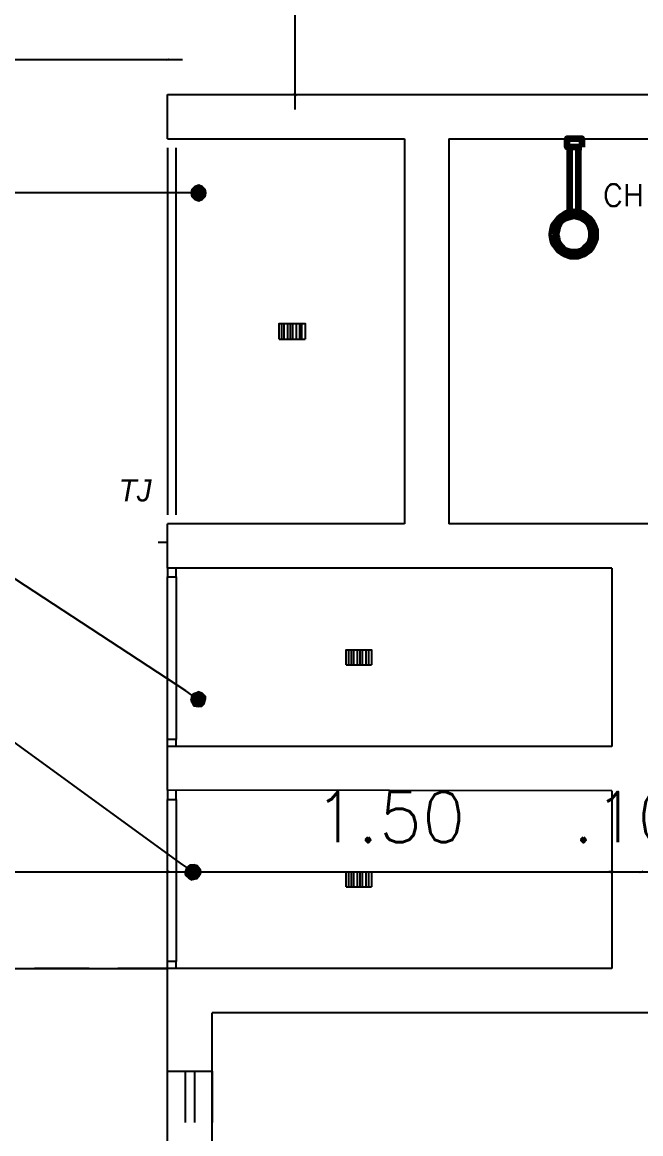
# Model space of a CAD drawing. Header units: millimetres. Extents: x 2273 to 2522, y 1034 to 1187.
# Drawn here: x 2481.88 to 2483.969, y 1117.124 to 1120.879 of the extents above; entities that cross this region are included whole.
import ezdxf
from ezdxf.enums import TextEntityAlignment as Align

# ---------------------------------------------------------------- set-up
doc = ezdxf.new("R2010")
doc.units = ezdxf.units.MM
doc.layers.add('COTA', color=8, linetype='Continuous')
doc.layers.add('LAYER8', color=8, linetype='Continuous')
doc.layers.add('PAREDES', color=4, linetype='Continuous', lineweight=100)
doc.styles.add('Romans', font='romans.shx')
doc.dimstyles.new('COTA50', dxfattribs={"dimtxt": 0.17, "dimasz": 0.01, "dimexe": 0.05, "dimexo": 0.95, "dimgap": 0.1, "dimtad": 1, "dimzin": 4, "dimdsep": 46, "dimtxsty": 'Romans', "dimblk": 'ARCHTICK', "dimcen": -0.3, "dimdle": 0.05, "dimse1": 1, "dimse2": 1, "dimclrd": 2, "dimclre": 3, "dimclrt": 3, "dimadec": 0, "dimazin": 0, "dimtfac": 1, "dimtix": 1, "dimtmove": 2, "dimatfit": 1, "dimldrblk": 'USERTICK', "dimfxl": 0.05, "dimtolj": 1, "dimtzin": 4, "dimlwd": -1, "dimarcsym": 0})

# ---------------------------------------------------------------- blocks, each defined once
blk = doc.blocks.new('PEQ')
at = {"layer": 'PAREDES', "color": 0, "linetype": 'Continuous'}
for points in [[(315.0604, 178.0363), (315.0104, 178.0363), (315.0104, 178.0657), (315.0604, 178.0657), (315.0604, 178.0363)], [(315.0192, 177.8157), (315.0192, 178.0363)], [(315.0486, 177.8157), (315.0486, 178.0363)], [(315.0339, 177.6686), (315.0486, 177.6686), (315.0633, 177.6745), (315.0751, 177.6804), (315.0868, 177.6892), (315.0957, 177.701), (315.1015, 177.7128), (315.1074, 177.7275), (315.1074, 177.7422), (315.1074, 177.7569), (315.1015, 177.7716), (315.0957, 177.7833), (315.0868, 177.7951), (315.0751, 177.8039), (315.0633, 177.8128), (315.0486, 177.8157), (315.0339, 177.8186), (315.0192, 177.8157), (315.0045, 177.8128), (314.9927, 177.8039), (314.981, 177.7951), (314.9721, 177.7833), (314.9633, 177.7716), (314.9604, 177.7569), (314.9574, 177.7422), (314.9604, 177.7275), (314.9633, 177.7128), (314.9721, 177.701), (314.981, 177.6892), (314.9927, 177.6804), (315.0045, 177.6745), (315.0192, 177.6686), (315.0339, 177.6686)], [(315.0339, 177.6833), (315.0457, 177.6833), (315.0574, 177.6863), (315.0663, 177.6922), (315.0751, 177.701), (315.0839, 177.7098), (315.0898, 177.7186), (315.0927, 177.7304), (315.0927, 177.7422), (315.0927, 177.7539), (315.0898, 177.7657), (315.0839, 177.7775), (315.0751, 177.7863), (315.0663, 177.7922), (315.0574, 177.7981), (315.0457, 177.801), (315.0339, 177.8039), (315.0221, 177.801), (315.0104, 177.7981), (314.9986, 177.7922), (314.9898, 177.7863), (314.9839, 177.7775), (314.978, 177.7657), (314.9751, 177.7539), (314.9721, 177.7422), (314.9751, 177.7304), (314.978, 177.7186), (314.9839, 177.7098), (314.9898, 177.701), (314.9986, 177.6922), (315.0104, 177.6863), (315.0221, 177.6833), (315.0339, 177.6833)]]:
    blk.add_lwpolyline(points, dxfattribs=at)
blk = doc.blocks.new('_ArchTick')
at = {"color": 0, "linetype": 'ByBlock', "const_width": 0.15}
blk.add_lwpolyline([(-0.5, -0.5), (0.5, 0.5)], dxfattribs=at)
blk = doc.blocks.new('*D83')
at = {"color": 2, "transparency": 16777216}
blk.add_line((2482.802, 1120.585), (2482.802, 1122.6742), dxfattribs=at)
at = {"layer": 'Defpoints', "color": 0, "transparency": 16777216}
for p in [(2482.5037, 1122.6242), (2482.802, 1122.6242), (2482.3711, 1120.635)]:
    blk.add_point(p, dxfattribs=at)
at = {"color": 2, "transparency": 16777216, "xscale": 0.01, "yscale": 0.01, "zscale": 0.01}
for p, rotation in [((2482.802, 1122.6242), 90), ((2482.802, 1120.635), 270)]:
    blk.add_blockref('_ArchTick', p, dxfattribs=dict(at, rotation=rotation))
at = {"color": 3, "transparency": 16777216, "insert": (2482.617, 1121.6296), "char_height": 0.17, "attachment_point": 5, "rotation": 90, "style": 'Romans'}
blk.add_mtext('\\A1;1.99', dxfattribs=at)
blk = doc.blocks.new('USERTICK')
at = {"layer": 'COTA', "color": 0}
for p, q in [((-1, 0), (1, 0)), ((0, 1), (0, -1))]:
    blk.add_line(p, q, dxfattribs=at)
blk.add_circle((0, 0), 0.25, dxfattribs=at)
blk = doc.blocks.new('*D181')
at = {"color": 2, "transparency": 16777216}
blk.add_line((2491.0634, 1116.832), (2491.0634, 1120.535), dxfattribs=at)
at = {"layer": 'Defpoints', "color": 0, "transparency": 16777216}
for p in [(2482.6404, 1120.485), (2491.0634, 1120.485), (2483.8904, 1116.882)]:
    blk.add_point(p, dxfattribs=at)
at = {"color": 2, "transparency": 16777216, "xscale": 0.01, "yscale": 0.01, "zscale": 0.01}
for p, rotation in [((2491.0634, 1120.485), 90), ((2491.0634, 1116.882), 270)]:
    blk.add_blockref('_ArchTick', p, dxfattribs=dict(at, rotation=rotation))
at = {"color": 3, "transparency": 16777216, "insert": (2490.8784, 1118.6835), "char_height": 0.17, "attachment_point": 5, "rotation": 90, "style": 'Romans'}
blk.add_mtext('\\A1;3.60', dxfattribs=at)
blk = doc.blocks.new('*D182')
at = {"color": 2, "transparency": 16777216}
for p, q in [((2491.0634, 1120.635), (2491.0634, 1120.645)), ((2491.0634, 1120.485), (2491.0634, 1120.635)), ((2491.0634, 1120.485), (2491.0634, 1120.475))]:
    blk.add_line(p, q, dxfattribs=at)
at = {"layer": 'Defpoints', "color": 0, "transparency": 16777216}
for p in [(2482.6404, 1120.635), (2491.0634, 1120.635), (2482.6404, 1120.485)]:
    blk.add_point(p, dxfattribs=at)
at = {"color": 2, "transparency": 16777216, "xscale": 0.01, "yscale": 0.01, "zscale": 0.01}
for p, rotation in [((2491.0634, 1120.635), 270), ((2491.0634, 1120.485), 90)]:
    blk.add_blockref('_ArchTick', p, dxfattribs=dict(at, rotation=rotation))
at = {"color": 3, "transparency": 16777216, "insert": (2490.8784, 1120.56), "char_height": 0.17, "attachment_point": 5, "rotation": 90, "style": 'Romans'}
blk.add_mtext('\\A1;.15', dxfattribs=at)
blk = doc.blocks.new('*D201')
at = {"color": 2, "transparency": 16777216}
blk.add_line((2477.6682, 1118.0086), (2482.4211, 1118.0086), dxfattribs=at)
at = {"layer": 'Defpoints', "color": 0, "transparency": 16777216}
for p in [(2482.3711, 1118.4556), (2482.3711, 1118.0086), (2477.7182, 1117.682)]:
    blk.add_point(p, dxfattribs=at)
at = {"color": 2, "transparency": 16777216, "xscale": 0.01, "yscale": 0.01, "zscale": 0.01, "rotation": 180}
blk.add_blockref('_ArchTick', (2477.7182, 1118.0086), dxfattribs=at)
at = {"color": 2, "transparency": 16777216, "xscale": 0.01, "yscale": 0.01, "zscale": 0.01}
blk.add_blockref('_ArchTick', (2482.3711, 1118.0086), dxfattribs=at)
at = {"color": 3, "transparency": 16777216, "insert": (2480.0446, 1118.1936), "char_height": 0.17, "attachment_point": 5, "style": 'Romans'}
blk.add_mtext('\\A1;4.65', dxfattribs=at)
blk = doc.blocks.new('*D202')
at = {"color": 2, "transparency": 16777216}
blk.add_line((2482.3211, 1118.0086), (2483.9211, 1118.0086), dxfattribs=at)
at = {"layer": 'Defpoints', "color": 0, "transparency": 16777216}
for p in [(2482.3711, 1118.4556), (2483.8711, 1118.432), (2483.8711, 1118.0086)]:
    blk.add_point(p, dxfattribs=at)
at = {"color": 2, "transparency": 16777216, "xscale": 0.01, "yscale": 0.01, "zscale": 0.01, "rotation": 180}
blk.add_blockref('_ArchTick', (2482.3711, 1118.0086), dxfattribs=at)
at = {"color": 2, "transparency": 16777216, "xscale": 0.01, "yscale": 0.01, "zscale": 0.01}
blk.add_blockref('_ArchTick', (2483.8711, 1118.0086), dxfattribs=at)
at = {"color": 3, "transparency": 16777216, "insert": (2483.1211, 1118.1936), "char_height": 0.17, "attachment_point": 5, "style": 'Romans'}
blk.add_mtext('\\A1;1.50', dxfattribs=at)
blk = doc.blocks.new('*D203')
at = {"color": 2, "transparency": 16777216}
for p, q in [((2483.8711, 1118.0086), (2483.8611, 1118.0086)), ((2483.8711, 1118.0086), (2483.9711, 1118.0086)), ((2483.9711, 1118.0086), (2483.9811, 1118.0086))]:
    blk.add_line(p, q, dxfattribs=at)
at = {"layer": 'Defpoints', "color": 0, "transparency": 16777216}
for p in [(2483.8711, 1118.432), (2483.9711, 1118.0086), (2483.9711, 1117.682)]:
    blk.add_point(p, dxfattribs=at)
at = {"color": 2, "transparency": 16777216, "xscale": 0.01, "yscale": 0.01, "zscale": 0.01}
blk.add_blockref('_ArchTick', (2483.8711, 1118.0086), dxfattribs=at)
at = {"color": 2, "transparency": 16777216, "xscale": 0.01, "yscale": 0.01, "zscale": 0.01, "rotation": 180}
blk.add_blockref('_ArchTick', (2483.9711, 1118.0086), dxfattribs=at)
at = {"color": 3, "transparency": 16777216, "insert": (2483.9211, 1118.1936), "char_height": 0.17, "attachment_point": 5, "style": 'Romans'}
blk.add_mtext('\\A1;.10', dxfattribs=at)
blk = doc.blocks.new('*D204')
at = {"color": 2, "transparency": 16777216}
blk.add_line((2483.9211, 1118.0086), (2487.524, 1118.0086), dxfattribs=at)
at = {"layer": 'Defpoints', "color": 0, "transparency": 16777216}
for p in [(2487.474, 1118.0086), (2483.9711, 1117.682), (2487.474, 1117.185)]:
    blk.add_point(p, dxfattribs=at)
at = {"color": 2, "transparency": 16777216, "xscale": 0.01, "yscale": 0.01, "zscale": 0.01, "rotation": 180}
blk.add_blockref('_ArchTick', (2483.9711, 1118.0086), dxfattribs=at)
at = {"color": 2, "transparency": 16777216, "xscale": 0.01, "yscale": 0.01, "zscale": 0.01}
blk.add_blockref('_ArchTick', (2487.474, 1118.0086), dxfattribs=at)
at = {"color": 3, "transparency": 16777216, "insert": (2485.7226, 1118.1936), "char_height": 0.17, "attachment_point": 5, "style": 'Romans'}
blk.add_mtext('\\A1;3.50', dxfattribs=at)
blk = doc.blocks.new('*D209')
at = {"color": 2, "transparency": 16777216}
blk.add_line((2473.8652, 1120.7538), (2482.4211, 1120.7538), dxfattribs=at)
at = {"layer": 'Defpoints', "color": 0, "transparency": 16777216}
for p in [(2473.9152, 1123.1968), (2482.3711, 1120.7538), (2482.3711, 1120.635)]:
    blk.add_point(p, dxfattribs=at)
at = {"color": 2, "transparency": 16777216, "xscale": 0.01, "yscale": 0.01, "zscale": 0.01, "rotation": 180}
blk.add_blockref('_ArchTick', (2473.9152, 1120.7538), dxfattribs=at)
at = {"color": 2, "transparency": 16777216, "xscale": 0.01, "yscale": 0.01, "zscale": 0.01}
blk.add_blockref('_ArchTick', (2482.3711, 1120.7538), dxfattribs=at)
at = {"color": 3, "transparency": 16777216, "insert": (2478.1432, 1120.9388), "char_height": 0.17, "attachment_point": 5, "style": 'Romans'}
blk.add_mtext('\\A1;8.46', dxfattribs=at)

msp = doc.modelspace()

# ---------------------------------------------------------------- hatches: boundary and pattern name
at = {"layer": 'LAYER8', "linetype": 'Continuous'}
for points in [[(2482.477, 1120.3291), (2482.4623, 1120.3232), (2482.477, 1120.3026), (2482.477, 1120.3291), (2482.4623, 1120.3232), (2482.477, 1120.3026), (2482.4535, 1120.3144), (2482.4623, 1120.3232), (2482.477, 1120.3291), (2482.477, 1120.3026), (2482.4535, 1120.3144), (2482.4505, 1120.3026), (2482.477, 1120.3026)], [(2482.5005, 1120.3026), (2482.4976, 1120.3144), (2482.477, 1120.3026), (2482.5005, 1120.3026), (2482.4976, 1120.3144), (2482.477, 1120.3026), (2482.4888, 1120.3232), (2482.4976, 1120.3144), (2482.5005, 1120.3026), (2482.477, 1120.3026), (2482.4888, 1120.3232), (2482.477, 1120.3291), (2482.477, 1120.3026)], [(2482.4505, 1120.3026), (2482.4535, 1120.2909), (2482.477, 1120.3026), (2482.4505, 1120.3026), (2482.4535, 1120.2909), (2482.477, 1120.3026), (2482.4623, 1120.282), (2482.4535, 1120.2909), (2482.4505, 1120.3026), (2482.477, 1120.3026), (2482.4623, 1120.282), (2482.477, 1120.2762), (2482.477, 1120.3026)], [(2482.477, 1120.2762), (2482.4888, 1120.282), (2482.477, 1120.3026), (2482.477, 1120.2762), (2482.4888, 1120.282), (2482.477, 1120.3026), (2482.4976, 1120.2909), (2482.4888, 1120.282), (2482.477, 1120.2762), (2482.477, 1120.3026), (2482.4976, 1120.2909), (2482.5005, 1120.3026), (2482.477, 1120.3026)], [(2482.4534, 1118.6054), (2482.4505, 1118.5907), (2482.474, 1118.5907), (2482.4534, 1118.6054), (2482.4505, 1118.5907), (2482.474, 1118.5907), (2482.4534, 1118.5819), (2482.4505, 1118.5907), (2482.4534, 1118.6054), (2482.474, 1118.5907), (2482.4534, 1118.5819), (2482.4593, 1118.5701), (2482.474, 1118.5907)], [(2482.4887, 1118.6113), (2482.474, 1118.6172), (2482.474, 1118.5907), (2482.4887, 1118.6113), (2482.474, 1118.6172), (2482.474, 1118.5907), (2482.4622, 1118.6113), (2482.474, 1118.6172), (2482.4887, 1118.6113), (2482.474, 1118.5907), (2482.4622, 1118.6113), (2482.4534, 1118.6054), (2482.474, 1118.5907)], [(2482.4593, 1118.5701), (2482.474, 1118.5672), (2482.474, 1118.5907), (2482.4593, 1118.5701), (2482.474, 1118.5672), (2482.474, 1118.5907), (2482.4858, 1118.5672), (2482.474, 1118.5672), (2482.4593, 1118.5701), (2482.474, 1118.5907), (2482.4858, 1118.5672), (2482.4946, 1118.576), (2482.474, 1118.5907)], [(2482.4946, 1118.576), (2482.4975, 1118.5907), (2482.474, 1118.5907), (2482.4946, 1118.576), (2482.4975, 1118.5907), (2482.474, 1118.5907), (2482.4975, 1118.6025), (2482.4975, 1118.5907), (2482.4946, 1118.576), (2482.474, 1118.5907), (2482.4975, 1118.6025), (2482.4887, 1118.6113), (2482.474, 1118.5907)], [(2482.4358, 1118.0232), (2482.4299, 1118.0085), (2482.4564, 1118.0085), (2482.4358, 1118.0232), (2482.4299, 1118.0085), (2482.4564, 1118.0085), (2482.4329, 1117.9967), (2482.4299, 1118.0085), (2482.4358, 1118.0232), (2482.4564, 1118.0085), (2482.4329, 1117.9967), (2482.4417, 1117.9879), (2482.4564, 1118.0085)], [(2482.4711, 1118.0291), (2482.4593, 1118.032), (2482.4564, 1118.0085), (2482.4711, 1118.0291), (2482.4593, 1118.032), (2482.4564, 1118.0085), (2482.4476, 1118.032), (2482.4593, 1118.032), (2482.4711, 1118.0291), (2482.4564, 1118.0085), (2482.4476, 1118.032), (2482.4358, 1118.0232), (2482.4564, 1118.0085)], [(2482.477, 1117.9938), (2482.4829, 1118.0056), (2482.4564, 1118.0085), (2482.477, 1117.9938), (2482.4829, 1118.0056), (2482.4564, 1118.0085), (2482.4799, 1118.0173), (2482.4829, 1118.0056), (2482.477, 1117.9938), (2482.4564, 1118.0085), (2482.4799, 1118.0173), (2482.4711, 1118.0291), (2482.4564, 1118.0085)], [(2482.4417, 1117.9879), (2482.4535, 1117.982), (2482.4564, 1118.0085), (2482.4417, 1117.9879), (2482.4535, 1117.982), (2482.4564, 1118.0085), (2482.4682, 1117.985), (2482.4535, 1117.982), (2482.4417, 1117.9879), (2482.4564, 1118.0085), (2482.4682, 1117.985), (2482.477, 1117.9938), (2482.4564, 1118.0085)]]:
    msp.add_hatch(color=0, dxfattribs=at).paths.add_polyline_path(points)

# ---------------------------------------------------------------- linework, layer by layer
for points in [[(2482.3711, 1120.635), (2486.274, 1120.635)], [(2482.3711, 1120.485), (2482.3711, 1120.635)], [(2482.3711, 1120.485), (2483.1711, 1120.485)], [(2483.1711, 1120.485), (2483.1711, 1119.185)], [(2483.3211, 1120.485), (2483.3211, 1119.185)], [(2483.3211, 1120.485), (2486.1211, 1120.485)], [(2482.3711, 1120.4556), (2482.3711, 1119.2144)], [(2482.4005, 1119.2144), (2482.4005, 1120.4556)], [(2483.1711, 1119.185), (2482.3711, 1119.185)], [(2486.1211, 1119.185), (2483.3211, 1119.185)], [(2483.8711, 1119.035), (2482.3711, 1119.035)], [(2483.8711, 1119.035), (2483.8711, 1118.432)], [(2482.3711, 1118.4556), (2482.3711, 1119.0056)], [(2482.4005, 1119.0056), (2482.4005, 1118.4556)], [(2483.8711, 1118.432), (2482.3711, 1118.432)], [(2483.8711, 1118.282), (2482.3711, 1118.285)], [(2482.3711, 1117.7056), (2482.3711, 1118.2526)], [(2482.4005, 1118.2526), (2482.4005, 1117.7056)], [(2483.8711, 1118.282), (2483.8711, 1117.682)], [(2483.8711, 1117.682), (2482.3711, 1117.682)], [(2482.3711, 1114.582), (2482.3711, 1117.682)], [(2486.1211, 1117.532), (2482.5211, 1117.532)], [(2482.5211, 1116.132), (2482.5211, 1117.532)]]:
    msp.add_lwpolyline(points, dxfattribs=at)
at = {"layer": 'LAYER8', "color": 0, "linetype": 'Continuous'}
for points in [[(2482.477, 1120.3026), (2482.4535, 1120.3144), (2482.4505, 1120.3026), (2482.477, 1120.3026)], [(2482.4623, 1120.3232), (2482.477, 1120.3026), (2482.4535, 1120.3144), (2482.4623, 1120.3232)], [(2482.477, 1120.3291), (2482.4623, 1120.3232), (2482.477, 1120.3026), (2482.477, 1120.3291)], [(2482.477, 1120.3026), (2482.4888, 1120.3232), (2482.477, 1120.3291), (2482.477, 1120.3026)], [(2482.4976, 1120.3144), (2482.477, 1120.3026), (2482.4888, 1120.3232), (2482.4976, 1120.3144)], [(2482.5005, 1120.3026), (2482.4976, 1120.3144), (2482.477, 1120.3026), (2482.5005, 1120.3026)], [(2482.4505, 1120.3026), (2482.427, 1120.3026), (2481.7946, 1120.3026), (2480.5152, 1120.3026)], [(2482.4505, 1120.3026), (2482.4535, 1120.2909), (2482.477, 1120.3026), (2482.4505, 1120.3026)], [(2482.4535, 1120.2909), (2482.477, 1120.3026), (2482.4623, 1120.282), (2482.4535, 1120.2909)], [(2482.477, 1120.3026), (2482.4623, 1120.282), (2482.477, 1120.2762), (2482.477, 1120.3026)], [(2482.477, 1120.2762), (2482.4888, 1120.282), (2482.477, 1120.3026), (2482.477, 1120.2762)], [(2482.4888, 1120.282), (2482.477, 1120.3026), (2482.4976, 1120.2909), (2482.4888, 1120.282)], [(2482.477, 1120.3026), (2482.4976, 1120.2909), (2482.5005, 1120.3026), (2482.477, 1120.3026)], [(2482.7476, 1119.8085), (2482.7476, 1119.8614), (2482.8358, 1119.8614), (2482.8358, 1119.8085)], [(2482.7564, 1119.8085), (2482.7564, 1119.8614)], [(2482.7652, 1119.8085), (2482.7652, 1119.8614)], [(2482.777, 1119.8085), (2482.777, 1119.8614)], [(2482.7858, 1119.8085), (2482.7858, 1119.8614)], [(2482.7946, 1119.8085), (2482.7946, 1119.8614)], [(2482.8064, 1119.8085), (2482.8064, 1119.8614)], [(2482.8182, 1119.8085), (2482.8182, 1119.8614)], [(2482.824, 1119.8085), (2482.824, 1119.8614)], [(2482.7476, 1119.8085), (2482.8358, 1119.8085)], [(2482.3711, 1119.035), (2482.3711, 1119.185)], [(2482.4534, 1118.6054), (2482.4328, 1118.6201), (2481.6652, 1119.1231), (2480.3858, 1119.1231)], [(2482.3397, 1119.1227), (2482.3691, 1119.1227)], [(2482.3711, 1119.035), (2482.3711, 1119.0056), (2482.4005, 1119.0056), (2482.4005, 1119.035)], [(2482.3711, 1119.035), (2482.3711, 1119.0056), (2482.4005, 1119.0056), (2482.4005, 1119.035)], [(2482.3711, 1118.4556), (2482.3711, 1119.0056)], [(2482.4005, 1119.0056), (2482.4005, 1118.4556)], [(2482.974, 1118.7085), (2482.974, 1118.7585), (2483.0593, 1118.7585), (2483.0593, 1118.7085)], [(2482.9829, 1118.7085), (2482.9829, 1118.7585)], [(2482.9917, 1118.7085), (2482.9917, 1118.7585)], [(2483.0005, 1118.7085), (2483.0005, 1118.7585)], [(2483.0123, 1118.7085), (2483.0123, 1118.7585)], [(2483.0211, 1118.7085), (2483.0211, 1118.7585)], [(2483.0299, 1118.7085), (2483.0299, 1118.7585)], [(2483.0417, 1118.7085), (2483.0417, 1118.7585)], [(2483.0505, 1118.7085), (2483.0505, 1118.7585)], [(2482.974, 1118.7085), (2483.0593, 1118.7085)], [(2482.4534, 1118.6054), (2482.4505, 1118.5907), (2482.474, 1118.5907), (2482.4534, 1118.6054)], [(2482.4505, 1118.5907), (2482.474, 1118.5907), (2482.4534, 1118.5819), (2482.4505, 1118.5907)], [(2482.474, 1118.5907), (2482.4622, 1118.6113), (2482.4534, 1118.6054), (2482.474, 1118.5907)], [(2482.474, 1118.5907), (2482.4534, 1118.5819), (2482.4593, 1118.5701), (2482.474, 1118.5907)], [(2482.4593, 1118.5701), (2482.474, 1118.5672), (2482.474, 1118.5907), (2482.4593, 1118.5701)], [(2482.474, 1118.6172), (2482.474, 1118.5907), (2482.4622, 1118.6113), (2482.474, 1118.6172)], [(2482.4887, 1118.6113), (2482.474, 1118.6172), (2482.474, 1118.5907), (2482.4887, 1118.6113)], [(2482.474, 1118.5907), (2482.4975, 1118.6025), (2482.4887, 1118.6113), (2482.474, 1118.5907)], [(2482.4975, 1118.5907), (2482.474, 1118.5907), (2482.4975, 1118.6025), (2482.4975, 1118.5907)], [(2482.4946, 1118.576), (2482.4975, 1118.5907), (2482.474, 1118.5907), (2482.4946, 1118.576)], [(2482.474, 1118.5672), (2482.474, 1118.5907), (2482.4858, 1118.5672), (2482.474, 1118.5672)], [(2482.474, 1118.5907), (2482.4858, 1118.5672), (2482.4946, 1118.576), (2482.474, 1118.5907)], [(2482.4358, 1118.0232), (2482.4152, 1118.0379), (2481.674, 1118.5762), (2480.3946, 1118.5762)], [(2482.3711, 1118.432), (2482.3711, 1118.4556)], [(2482.4005, 1118.432), (2482.4005, 1118.4556), (2482.3711, 1118.4556)], [(2482.3711, 1118.432), (2482.3711, 1118.4556)], [(2482.4005, 1118.432), (2482.4005, 1118.4556), (2482.3711, 1118.4556)], [(2482.3711, 1118.285), (2482.3711, 1118.432)], [(2482.3711, 1118.285), (2482.3711, 1118.2526), (2482.4005, 1118.2526), (2482.4005, 1118.285)], [(2482.4358, 1118.0232), (2482.4299, 1118.0085), (2482.4564, 1118.0085), (2482.4358, 1118.0232)], [(2482.4564, 1118.0085), (2482.4476, 1118.032), (2482.4358, 1118.0232), (2482.4564, 1118.0085)], [(2482.4593, 1118.032), (2482.4564, 1118.0085), (2482.4476, 1118.032), (2482.4593, 1118.032)], [(2482.4711, 1118.0291), (2482.4593, 1118.032), (2482.4564, 1118.0085), (2482.4711, 1118.0291)], [(2482.4564, 1118.0085), (2482.4799, 1118.0173), (2482.4711, 1118.0291), (2482.4564, 1118.0085)], [(2482.4299, 1118.0085), (2482.4564, 1118.0085), (2482.4329, 1117.9967), (2482.4299, 1118.0085)], [(2482.4564, 1118.0085), (2482.4329, 1117.9967), (2482.4417, 1117.9879), (2482.4564, 1118.0085)], [(2482.4417, 1117.9879), (2482.4535, 1117.982), (2482.4564, 1118.0085), (2482.4417, 1117.9879)], [(2482.4535, 1117.982), (2482.4564, 1118.0085), (2482.4682, 1117.985), (2482.4535, 1117.982)], [(2482.4829, 1118.0056), (2482.4564, 1118.0085), (2482.4799, 1118.0173), (2482.4829, 1118.0056)], [(2482.477, 1117.9938), (2482.4829, 1118.0056), (2482.4564, 1118.0085), (2482.477, 1117.9938)], [(2482.4564, 1118.0085), (2482.4682, 1117.985), (2482.477, 1117.9938), (2482.4564, 1118.0085)], [(2482.974, 1117.9585), (2482.974, 1118.0085), (2483.0593, 1118.0085), (2483.0593, 1117.9585)], [(2482.9829, 1117.9585), (2482.9829, 1118.0085)], [(2482.9917, 1117.9585), (2482.9917, 1118.0085)], [(2483.0005, 1117.9585), (2483.0005, 1118.0085)], [(2483.0123, 1117.9585), (2483.0123, 1118.0085)], [(2483.0211, 1117.9585), (2483.0211, 1118.0085)], [(2483.0299, 1117.9585), (2483.0299, 1118.0085)], [(2483.0417, 1117.9585), (2483.0417, 1118.0085)], [(2483.0505, 1117.9585), (2483.0505, 1118.0085)], [(2482.974, 1117.9585), (2483.0593, 1117.9585)], [(2481.1946, 1117.682), (2482.3711, 1117.682)], [(2482.1064, 1117.682), (2481.9211, 1117.682)], [(2482.3711, 1117.682), (2482.2035, 1117.682)], [(2482.3711, 1117.682), (2482.3711, 1117.7056)], [(2482.4005, 1117.682), (2482.4005, 1117.7056), (2482.3711, 1117.7056)], [(2482.3711, 1117.1614), (2482.3711, 1117.335), (2482.5211, 1117.335)], [(2482.4299, 1117.335), (2482.4299, 1117.1614)], [(2482.4623, 1117.335), (2482.4623, 1117.1614)], [(2482.5211, 1117.335), (2482.5211, 1117.1614)]]:
    msp.add_lwpolyline(points, dxfattribs=at)

# ---------------------------------------------------------------- block references
at = {"layer": 'LAYER8', "linetype": 'ByBlock', "rotation": 0.0202295058525375}
msp.add_blockref('PEQ', (2168.7728, 942.3093), dxfattribs=at)

# ---------------------------------------------------------------- texts
at = {"color": 3, "style": 'Romans'}
msp.add_text('CH', height=0.075, dxfattribs=at).set_placement((2483.8417, 1120.3326), align=Align.TOP_LEFT)
at = {"color": 3, "insert": (2482.2057, 1119.3352), "char_height": 0.074999, "width": 1.591519, "attachment_point": 1, "style": 'Romans'}
msp.add_mtext('{\\fHarlow Solid Italic|b0|i0|c0|p82;TJ}', dxfattribs=at)

# ---------------------------------------------------------------- dimensions: what is measured, and where the dimension line sits
for base, p1, p2, picture, middle in [((2482.3711, 1120.7538), (2473.9152, 1123.1968), (2482.3711, 1120.635), '*D209', (2478.1432, 1120.9388)), ((2482.3711, 1118.0086), (2477.7182, 1117.682), (2482.3711, 1118.4556), '*D201', (2480.0446, 1118.1936)), ((2483.8711, 1118.0086), (2482.3711, 1118.4556), (2483.8711, 1118.432), '*D202', (2483.1211, 1118.1936)), ((2483.9711, 1118.0086), (2483.8711, 1118.432), (2483.9711, 1117.682), '*D203', (2483.9211, 1118.1936)), ((2487.474, 1118.0086), (2483.9711, 1117.682), (2487.474, 1117.185), '*D204', (2485.7226, 1118.1936))]:
    dim = msp.add_linear_dim(base=base, p1=p1, p2=p2, dimstyle='COTA50')
    dim.commit()
    dim.dimension.update_dxf_attribs({"geometry": picture, "text_midpoint": middle})
for base, p1, p2, angle, picture, middle in [((2482.802, 1122.6242), (2482.3711, 1120.635), (2482.5037, 1122.6242), 90, '*D83', (2482.617, 1121.6296)), ((2491.0634, 1120.635), (2482.6404, 1120.485), (2482.6404, 1120.635), 270, '*D182', (2490.8784, 1120.56)), ((2491.0634, 1120.485), (2483.8904, 1116.882), (2482.6404, 1120.485), 270, '*D181', (2490.8784, 1118.6835))]:
    dim = msp.add_linear_dim(base=base, p1=p1, p2=p2, angle=angle, dimstyle='COTA50')
    dim.commit()
    dim.dimension.update_dxf_attribs({"geometry": picture, "text_midpoint": middle})

doc.saveas('drawing.dxf')
